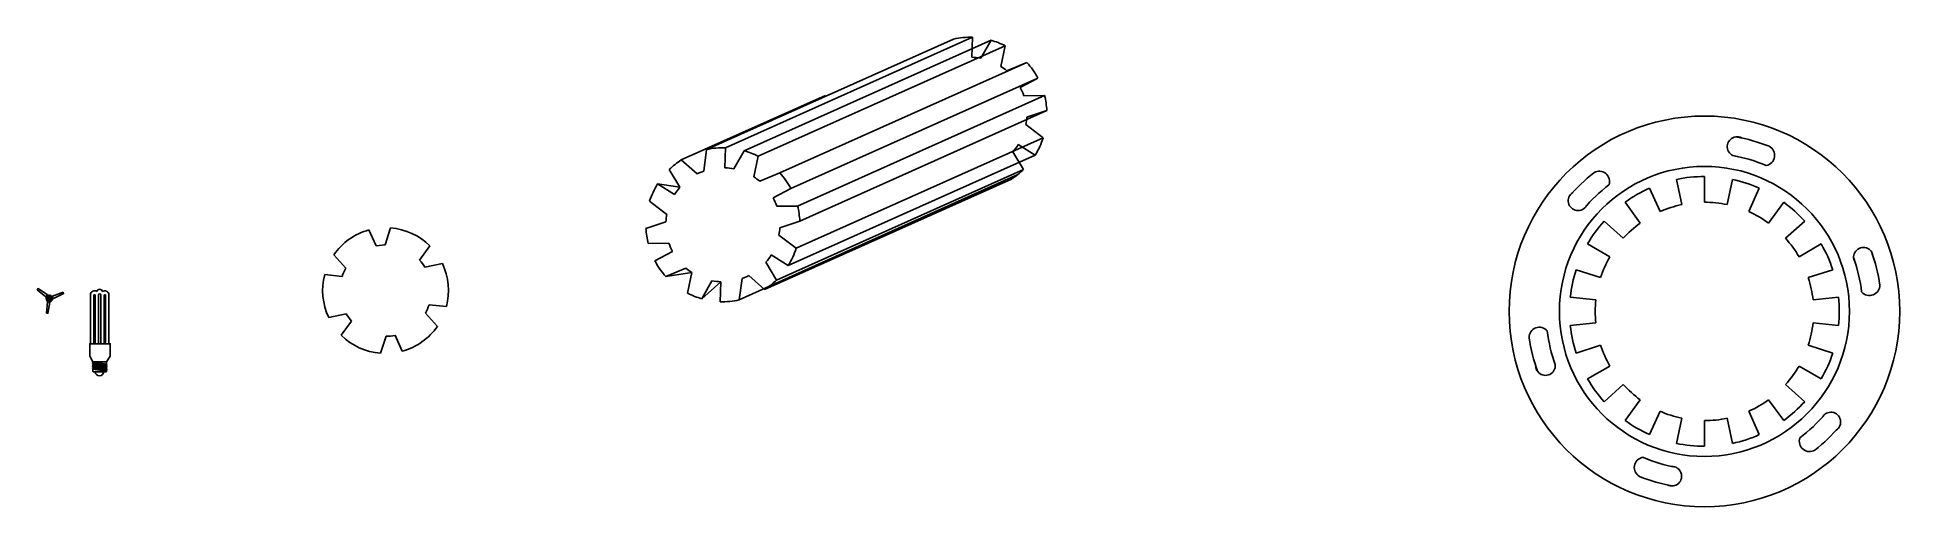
# Model space of a CAD drawing. Header units: millimetres. Extents: x 4693 to 776638, y -66587 to 127980.
import ezdxf

# ---------------------------------------------------------------- set-up
doc = ezdxf.new("R2010")
doc.units = ezdxf.units.MM

# ---------------------------------------------------------------- blocks, each defined once
blk = doc.blocks.new('*U8')
for p, q in [((-4732, -1443), (-483, 4440)), ((-2533, -4440), (4732, -2917))]:
    blk.add_line(p, q)
blk = doc.blocks.new('*U10')
at = {"color": 0, "linetype": 'ByBlock', "lineweight": -2, "transparency": 16777216}
for p, rotation in [((146277, 46344), 59.99999999999999), ((127444, 32250), 120), ((170689, 13725), 299.9999999999999), ((130234, 8893), 180), ((151856, -369), 240)]:
    blk.add_blockref('*U8', p, dxfattribs=dict(at, rotation=rotation))
blk.add_blockref('*U8', (167899, 37082), dxfattribs=at)
blk = doc.blocks.new('*U6')
blk.add_blockref('*U10', (-121233, 6687))
blk = doc.blocks.new('*U7')
at = {"color": 0, "linetype": 'ByBlock', "lineweight": -2, "transparency": 16777216}
for p, rotation in [((160849, -15955), 59.99999999999993), ((188683, 13720), 120), ((137284, 61930), 239.9999999999999), ((109451, 32255), 299.9999999999999), ((176900, 52662), 180)]:
    blk.add_blockref('*U6', p, dxfattribs=dict(at, rotation=rotation))
blk.add_blockref('*U6', (121233, -6687), dxfattribs=at)
blk = doc.blocks.new('*U25')
blk.add_line((0, -5325), (0, 5325))
blk = doc.blocks.new('*U26')
at = {"color": 0, "linetype": 'ByBlock', "lineweight": -2, "transparency": 16777216}
blk.add_blockref('*U25', (695685, 64952), dxfattribs=at)
for p, rotation in [((675110, 60579), 23.99999999999999), ((685168, 63847), 12.00000000000002), ((706202, 63847), 348.0000000000001), ((716260, 60579), 336.0000000000001), ((665951, 55291), 35.99999999999999), ((725419, 55291), 324.0000000000001), ((658092, 48215), 48.00000000000002), ((733278, 48215), 312), ((651876, 39659), 60.00000000000001), ((739494, 39659), 300.0000000000001), ((647575, 29998), 72), ((743795, 29998), 288.0000000000001), ((645376, 19654), 84.00000000000003), ((745994, 19654), 276.0000000000001), ((645376, 9078), 96), ((745994, 9078), 264), ((647575, -1266), 108), ((743795, -1266), 252.0000000000001), ((651876, -10927), 120), ((739494, -10927), 240), ((658092, -19483), 132), ((665951, -26559), 144), ((725419, -26559), 216), ((733278, -19483), 228), ((675110, -31847), 156), ((685168, -35115), 168.0000000000001), ((706202, -35115), 192), ((716260, -31847), 204), ((695685, -36220), 180)]:
    blk.add_blockref('*U25', p, dxfattribs=dict(at, rotation=rotation))
blk = doc.blocks.new('*U27')
for centre, radius, start, end in [((4270, 3869), 4293, 340.905159, 120.78565), ((-4511, -4110), 4052, 122.912586, 331.149129)]:
    blk.add_arc(centre, radius, start, end)
blk = doc.blocks.new('*U28')
at = {"color": 0, "linetype": 'ByBlock', "lineweight": -2, "transparency": 16777216}
for p, rotation in [((714987, 80806), 300.0000000000001), ((762875, 30870), 240), ((628495, -2138), 60.00000000000001), ((743573, -35570), 180), ((676382, -52074), 120)]:
    blk.add_blockref('*U27', p, dxfattribs=dict(at, rotation=rotation))
blk.add_blockref('*U27', (647797, 64303), dxfattribs=at)

msp = doc.modelspace()

# ---------------------------------------------------------------- hatches: boundary and pattern name
h = msp.add_hatch()
h.set_pattern_fill('HEX', color=256, scale=19)
h.set_pattern_definition([(0, (2e-12, 15281.91), (0, 104.486), [60.325, -120.65]), (120, (2e-12, 15281.91), (-90.4875, -52.243), [60.325, -120.65]), (60, (60.33, 15281.91), (-90.4875, 52.243), [60.325, -120.65])])
h.paths.add_polyline_path([(11058, 19748, 1), (8392, 19748, 1)])

# ---------------------------------------------------------------- linework, layer by layer
for p, q in [((282078, 81468), (384449, 127250)), ((289976, 82179), (392347, 127961)), ((297623, 80973), (399994, 126755)), ((303466, 78662), (405836, 124445)), ((392058, 119683), (392347, 127961)), ((395750, 119262), (399994, 126755)), ((404109, 115883), (405836, 124445)), ((312478, 71754), (414848, 117536)), ((406546, 114067), (414848, 117536)), ((419413, 111051), (317042, 65269)), ((412100, 107162), (419413, 111051)), ((271589, 77118), (331332, 103836)), ((319821, 58043), (422192, 103825)), ((413581, 103754), (422192, 103825)), ((320742, 51828), (423112, 97611)), ((414834, 94825), (423112, 97611)), ((319265, 40569), (421635, 86352)), ((414480, 91807), (421635, 86352)), ((280931, 72544), (282078, 81468)), ((289688, 73901), (289976, 82179)), ((293379, 73480), (297623, 80973)), ((301739, 70101), (303466, 78662)), ((315931, 33374), (418302, 79156)), ((409067, 80558), (413434, 73136)), ((411277, 83545), (418302, 79156)), ((271034, 65792), (266667, 73213)), ((278140, 71341), (271589, 77118)), ((295652, 19100), (411069, 71063)), ((304175, 68285), (312478, 71754)), ((311063, 27354), (413434, 73136)), ((268823, 62805), (261799, 67194)), ((261799, 67194), (271034, 65792)), ((306141, 23450), (408512, 69232)), ((309729, 61380), (317042, 65269)), ((265620, 54543), (258465, 59998)), ((311210, 57972), (319821, 58043)), ((265266, 51524), (256988, 48739)), ((312464, 49043), (320742, 51828)), ((145161, 41525), (148856, 41930)), ((266519, 42595), (257908, 42524)), ((268000, 39188), (260687, 35299)), ((312109, 46025), (319265, 40569)), ((273554, 32283), (265252, 28814)), ((306696, 34776), (311063, 27354)), ((308906, 37763), (315931, 33374)), ((265252, 28814), (275991, 30467)), ((275991, 30467), (274264, 21905)), ((284350, 27088), (280106, 19595)), ((280106, 19595), (288042, 26667)), ((288042, 26667), (287753, 18389)), ((296799, 28024), (295652, 19100)), ((299590, 29226), (306141, 23450)), ((8655, 20543), (8309, 20800)), ((8887, 20785), (8509, 21066)), ((9246, 18504), (9192, 18036)), ((9571, 18424), (9522, 17996)), ((10949, 20277), (11344, 20448)), ((11042, 19955), (11474, 20142)), ((26776, 949), (26776, 21266)), ((28127, 949), (28127, 20969)), ((28685, 21266), (28424, 21266)), ((28685, 949), (28685, 21266)), ((30035, 949), (30035, 21266)), ((31105, 949), (31105, 21266)), ((32455, 949), (32455, 20969)), ((33013, 21266), (32752, 21266)), ((33013, 949), (33013, 21266)), ((34364, 949), (34364, 21266)), ((26436, -4138), (27685, -6502)), ((33395, -7437), (27685, -6502)), ((33395, -7938), (27685, -7003)), ((33395, -8439), (27685, -7504)), ((34924, -4138), (33395, -6502)), ((33395, -8940), (27685, -8005)), ((33395, -9441), (27685, -8506)), ((33395, -9942), (27685, -9007)), ((33395, -10443), (27685, -9507))]:
    msp.add_line(p, q)
for points in [[(8298, 20429), (4693, 23357), (5033, 23815), (8894, 21179)], [(9849, 18172), (9115, 13586), (8549, 13651), (8902, 18313)], [(11028, 20644), (15367, 22301), (15593, 21778), (11380, 19753)], [(26436, -4138), (26436, 949), (34924, 949), (34924, -4138)], [(33395, -6502), (27685, -6502)], [(27685, -6502), (33395, -6502), (33395, -7437)], [(27685, -7504), (27685, -7504)], [(27685, -8005), (27685, -8005)], [(27685, -8508), (27685, -8506)], [(27685, -9009), (27685, -9006)], [(33395, -7938), (33395, -7939)], [(33395, -8440), (33395, -8440)], [(33395, -8941), (33395, -8941)], [(33395, -9442), (33395, -9444)]]:
    msp.add_lwpolyline(points)
msp.add_lwpolyline([(33395, -10442), (33314, -10668), (27983, -10668, -0.4142136), (27685, -10371), (27685, -9507)], format="xyb")
for centre, radius in [((695685, 14366), 80953), ((695685, 14366), 60095), ((9725, 19748), 1333)]:
    msp.add_circle(centre, radius)
for centre, radius, start, end in [((391235, 96066), 31914, 88.004341, 102.278362), ((391235, 96066), 31914, 62.774005, 74.07139), ((391235, 96066), 23631, 78.98633, 88.004341), ((391235, 96066), 23631, 49.617113, 56.990459), ((391235, 96066), 31914, 28.004341, 42.278362), ((391235, 96066), 23631, 18.98633, 28.004341), ((391235, 96066), 31914, 2.774005, 14.07139), ((391235, 96066), 23631, 349.617113, 356.990459), ((391235, 96066), 31914, 328.004341, 342.278362), ((695685, 14366), 73516, 68.550186, 79.694293), ((288865, 50284), 31914, 88.004341, 102.278362), ((288865, 50284), 31914, 62.774005, 74.07139), ((391235, 96066), 23631, 318.98633, 328.004341), ((695685, 14366), 65658, 67.051154, 79.582814), ((288865, 50284), 31914, 122.774005, 134.07139), ((288865, 50284), 23631, 109.617113, 116.990459), ((288865, 50284), 23631, 78.98633, 88.004341), ((288865, 50284), 23631, 49.617113, 56.990459), ((288865, 50284), 31914, 28.004341, 42.278362), ((391235, 96066), 31914, 302.774005, 314.07139), ((695685, 14366), 73516, 128.550186, 139.694293), ((695685, 14366), 55911, 90, 102), ((288865, 50284), 31914, 148.004341, 162.278362), ((288865, 50284), 23631, 138.98633, 148.004341), ((695685, 14366), 65658, 127.051154, 139.582814), ((695685, 14366), 55911, 114, 126), ((695685, 14366), 55911, 66, 78), ((288865, 50284), 23631, 169.617113, 176.990459), ((288865, 50284), 23631, 18.98633, 28.004341), ((288865, 50284), 31914, 2.774005, 14.07139), ((695685, 14366), 45261, 102, 114), ((695685, 14366), 45261, 78, 90), ((695685, 14366), 45261, 54, 66), ((695685, 14366), 55911, 42, 54), ((149067, 22987), 26081, 105.287907, 145.376708), ((149067, 22987), 26081, 45.287907, 85.376708), ((288865, 50284), 31914, 182.774005, 194.07139), ((288865, 50284), 23631, 349.617113, 356.990459), ((695685, 14366), 55911, 138, 150), ((695685, 14366), 45261, 126, 138), ((288865, 50284), 23631, 198.98633, 208.004341), ((288865, 50284), 31914, 328.004341, 342.278362), ((695685, 14366), 45261, 30, 42), ((695685, 14366), 55911, 18, 30), ((695685, 14366), 73516, 8.550186, 19.694293), ((149067, 22987), 18944, 150.637199, 161.897747), ((149067, 22987), 18944, 30.637199, 41.897747), ((149067, 22987), 26081, 345.287907, 25.376708), ((288865, 50284), 31914, 208.004341, 222.278362), ((288865, 50284), 23631, 229.617113, 236.990459), ((288865, 50284), 23631, 318.98633, 328.004341), ((695685, 14366), 55911, 162, 174), ((695685, 14366), 45261, 150, 162), ((695685, 14366), 65658, 7.051154, 19.582814), ((30532, 22374), 1148, 9.10013, 168.163858), ((149067, 22987), 26081, 165.287907, 205.376708), ((288865, 50284), 23631, 258.98633, 268.004341), ((288865, 50284), 23631, 289.617113, 296.990459), ((288865, 50284), 31914, 302.774005, 314.07139), ((695685, 14366), 45261, 6, 18), ((8856, 20597), 583, 159.631036, 196.798886), ((8856, 20597), 583, 86.272807, 126.511172), ((9424, 18570), 583, 206.272807, 246.511172), ((9424, 18570), 583, 279.631036, 316.798886), ((10895, 20076), 583, 39.631036, 76.798886), ((10895, 20076), 583, 326.272807, 6.511172), ((28406, 21323), 1631, 52.088219, 182.003433), ((28424, 20969), 297, 90, 180), ((30570, 21156), 546, 11.655063, 168.344937), ((32733, 21323), 1631, 357.996567, 130.896805), ((32752, 20969), 297, 90, 180), ((149067, 22987), 18944, 330.637199, 341.897747), ((288865, 50284), 31914, 242.774005, 254.07139), ((288865, 50284), 31914, 268.004341, 282.278362), ((695685, 14366), 45261, 174, 186), ((695685, 14366), 55911, 354, 6), ((149067, 22987), 18944, 210.637199, 221.897747), ((149067, 22987), 26081, 285.287907, 325.376708), ((695685, 14366), 55911, 186, 198), ((695685, 14366), 45261, 342, 354), ((149067, 22987), 26081, 225.287907, 265.376708), ((149067, 22987), 18944, 270.637199, 281.897747), ((695685, 14366), 73516, 188.550186, 199.694293), ((695685, 14366), 65658, 187.051154, 199.582814), ((695685, 14366), 45261, 198, 210), ((28379, -6752), 738, 160.147561, 199.852439), ((28379, -7254), 738, 160.147561, 199.852439), ((28379, -7755), 738, 160.147561, 199.852439), ((33074, -7688), 407, 322.028805, 37.971195), ((695685, 14366), 55911, 330, 342), ((28379, -8255), 738, 160.147561, 199.852439), ((28379, -8758), 738, 160.147561, 199.852439), ((28379, -9257), 738, 160.147561, 199.852439), ((30482, -10514), 1783, 184.966841, 355.033159), ((33074, -8190), 407, 322.028805, 37.971195), ((33074, -8691), 407, 322.028805, 37.971195), ((33074, -9191), 407, 322.028805, 37.971195), ((33074, -9695), 407, 322.028805, 37.971195), ((33074, -10192), 407, 322.028805, 37.971195), ((695685, 14366), 55911, 210, 222), ((695685, 14366), 45261, 318, 330), ((695685, 14366), 45261, 222, 234), ((695685, 14366), 45261, 294, 306), ((695685, 14366), 55911, 306, 318), ((695685, 14366), 55911, 234, 246), ((695685, 14366), 45261, 246, 258), ((695685, 14366), 45261, 270, 282), ((695685, 14366), 65658, 307.051154, 319.582814), ((695685, 14366), 55911, 282, 294), ((695685, 14366), 73516, 308.550186, 319.694293), ((695685, 14366), 65658, 247.051154, 259.582814), ((695685, 14366), 55911, 258, 270), ((695685, 14366), 73516, 248.550186, 259.694293)]:
    msp.add_arc(centre, radius, start, end)

# ---------------------------------------------------------------- block references
for name in ['*U28', '*U26', '*U7']:
    msp.add_blockref(name, (0, 0))

doc.saveas('drawing.dxf')
